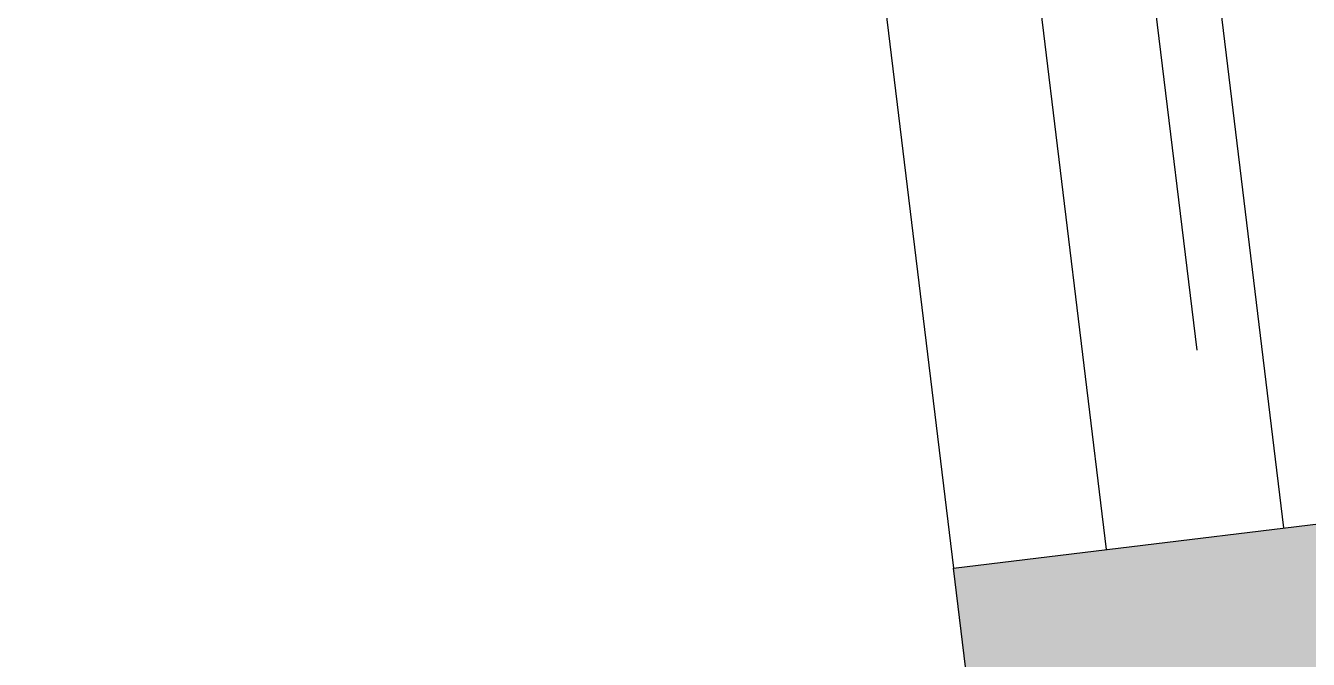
# Model space of a CAD drawing. Header units: millimetres. Extents: x 400382 to 401276, y 4543898 to 4544126.
# Drawn here: x 400460.325 to 400463.195, y 4544067.525 to 4544068.945 of the extents above; entities that cross this region are included whole.
import ezdxf

# ---------------------------------------------------------------- set-up
doc = ezdxf.new("R2010")
doc.units = ezdxf.units.MM
doc.linetypes.add('AKS', pattern=[3, 2.5, -0.25, 0, -0.25])
for name, color, linetype in [('aks prota', 2, 'AKS'), ('kiriş prota', 6, 'Continuous'), ('kolon prota', 1, 'Continuous'), ('kolon tarama prota', 252, 'Continuous')]:
    doc.layers.add(name, color=color, linetype=linetype)

msp = doc.modelspace()

# ---------------------------------------------------------------- hatches: boundary and pattern name
at = {"layer": 'kolon tarama prota'}
h = msp.add_hatch(color=256, dxfattribs=at)
h.dxf.hatch_style = 1
h.paths.add_polyline_path([(400463.5924, 4544067.8746), (400463.737, 4544066.6834), (400462.5458, 4544066.5387), (400462.4011, 4544067.7299)])

# ---------------------------------------------------------------- linework, layer by layer
at = {"layer": 'aks prota', "ltscale": 10}
msp.add_line((400470.2036, 4544008.4567), (400458.9527, 4544101.1038), dxfattribs=at)
at = {"layer": 'kiriş prota'}
for p, q in [((400463.1407, 4544067.8198), (400462.1402, 4544076.0592)), ((400462.7437, 4544067.7715), (400461.7431, 4544076.011))]:
    msp.add_line(p, q, dxfattribs=at)
msp.add_lwpolyline([(400461.4006, 4544075.9694), (400462.4011, 4544067.7299)], dxfattribs=at)
at = {"layer": 'kolon prota', "color": 1}
msp.add_lwpolyline([(400463.5924, 4544067.8746), (400463.737, 4544066.6834), (400462.5458, 4544066.5387), (400462.4011, 4544067.7299)], close=True, dxfattribs=at)

doc.saveas('drawing.dxf')
